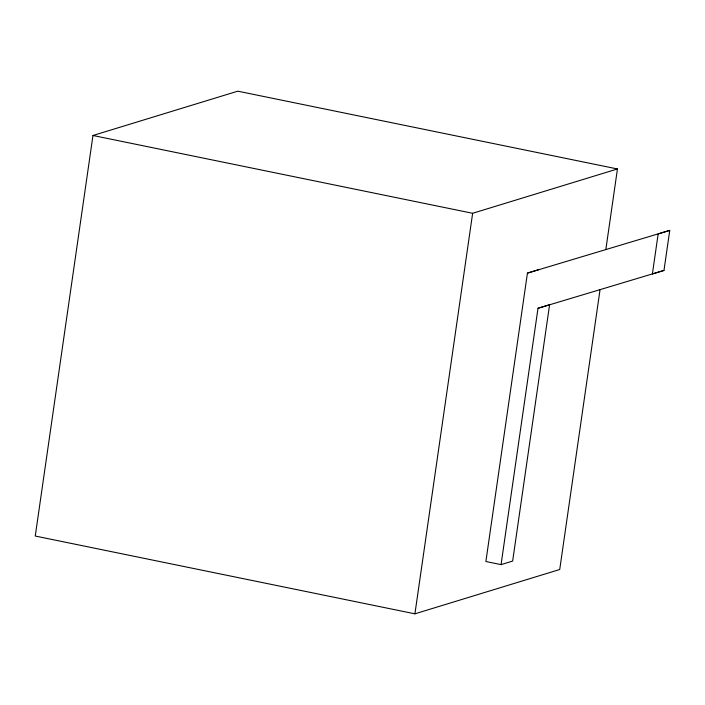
<?xml version="1.0" encoding="UTF-8"?>
<svg xmlns="http://www.w3.org/2000/svg" width="705" height="705" viewBox="0 0 705 705"><rect width="100%" height="100%" fill="white"/><g stroke="black" fill="none" stroke-linecap="round" stroke-linejoin="round"><path stroke-width="1.06" d="M605.842 249.508L617.448 168.962L237.779 91.174L92.972 135.492L35.25 536.038L414.919 613.826L559.726 569.508L600.034 289.781M414.919 613.826L472.641 213.289L617.448 168.962M539.017 269.574L527.437 273.117L485.877 561.515L501.061 564.626L512.65 561.074L549.592 304.727L538.003 308.279L501.061 564.626M669.75 230.385L658.162 233.928L652.389 273.981L663.978 270.438L669.75 230.385L527.437 273.117M538.003 308.279L663.978 270.438M92.972 135.492L472.641 213.289"/></g></svg>
